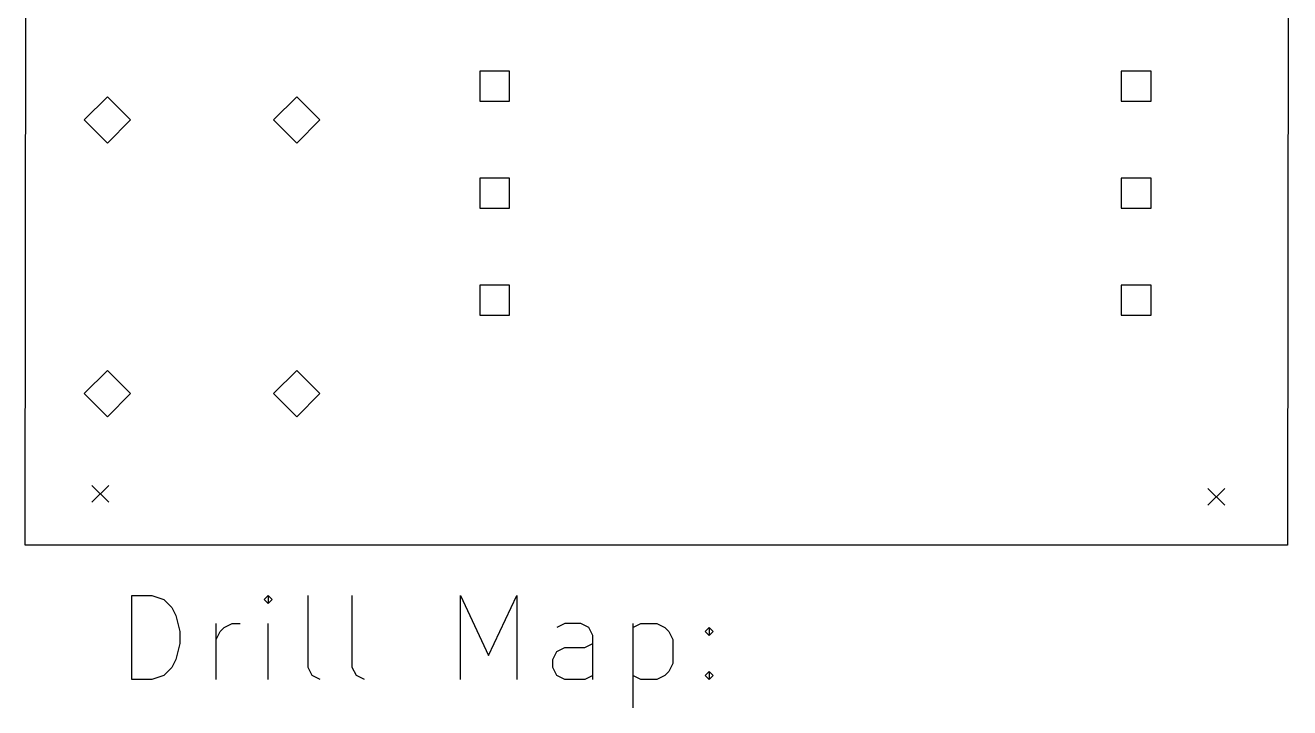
# Model space of a CAD drawing. Extents: x 89.9 to 142.2, y -162.2 to -88.1.
# Drawn here: x 92 to 122.04, y -142.06 to -125.85 of the extents above; entities that cross this region are included whole.
import ezdxf

# ---------------------------------------------------------------- set-up
doc = ezdxf.new("R2010")
doc.units = 0
doc.layers.add('BLACK', color=7, linetype='CONTINUOUS')

msp = doc.modelspace()

# ---------------------------------------------------------------- linework, layer by layer
at = {"layer": 'BLACK', "linetype": 'CONTINUOUS'}
for p, q in [((92, -138.2), (92.052, -88.12)), ((122.044, -88.12), (121.992, -138.2)), ((103.509, -126.946), (102.802, -126.946)), ((102.802, -126.946), (102.802, -127.654)), ((103.509, -127.654), (103.509, -126.946)), ((118.749, -126.946), (118.042, -126.946)), ((118.042, -126.946), (118.042, -127.654)), ((118.749, -127.654), (118.749, -126.946)), ((93.95, -127.55), (93.4, -128.1)), ((94.5, -128.1), (93.95, -127.55)), ((98.45, -127.55), (97.9, -128.1)), ((99, -128.1), (98.45, -127.55)), ((102.802, -127.654), (103.509, -127.654)), ((118.042, -127.654), (118.749, -127.654)), ((93.4, -128.1), (93.95, -128.65)), ((93.95, -128.65), (94.5, -128.1)), ((97.9, -128.1), (98.45, -128.65)), ((98.45, -128.65), (99, -128.1)), ((103.509, -129.486), (102.802, -129.486)), ((102.802, -129.486), (102.802, -130.194)), ((103.509, -130.194), (103.509, -129.486)), ((118.749, -129.486), (118.042, -129.486)), ((118.042, -129.486), (118.042, -130.194)), ((118.749, -130.194), (118.749, -129.486)), ((102.802, -130.194), (103.509, -130.194)), ((118.042, -130.194), (118.749, -130.194)), ((103.509, -132.026), (102.802, -132.026)), ((102.802, -132.026), (102.802, -132.734)), ((103.509, -132.734), (103.509, -132.026)), ((118.749, -132.026), (118.042, -132.026)), ((118.042, -132.026), (118.042, -132.734)), ((118.749, -132.734), (118.749, -132.026)), ((102.802, -132.734), (103.509, -132.734)), ((118.042, -132.734), (118.749, -132.734)), ((93.95, -134.05), (93.4, -134.6)), ((94.5, -134.6), (93.95, -134.05)), ((98.45, -134.05), (97.9, -134.6)), ((99, -134.6), (98.45, -134.05)), ((93.4, -134.6), (93.95, -135.15)), ((93.95, -135.15), (94.5, -134.6)), ((97.9, -134.6), (98.45, -135.15)), ((98.45, -135.15), (99, -134.6)), ((93.582, -136.78), (93.982, -137.18)), ((93.982, -136.78), (93.582, -137.18)), ((120.102, -136.85), (120.502, -137.25)), ((120.502, -136.85), (120.102, -137.25)), ((121.992, -138.2), (92, -138.2)), ((94.5328, -141.39), (94.5328, -139.39)), ((94.5328, -139.39), (95.009, -139.39)), ((95.009, -139.39), (95.2947, -139.485)), ((97.7709, -139.39), (97.6756, -139.485)), ((97.8661, -139.485), (97.7709, -139.39)), ((97.7709, -139.39), (97.7709, -139.58)), ((98.7232, -141.104), (98.7232, -139.39)), ((99.7709, -141.104), (99.7709, -139.39)), ((102.342, -141.39), (102.342, -139.39)), ((102.342, -139.39), (103.009, -140.818)), ((103.009, -140.818), (103.676, -139.39)), ((103.676, -139.39), (103.676, -141.39)), ((95.2947, -139.485), (95.4851, -139.676)), ((95.4851, -139.676), (95.5804, -139.866)), ((97.6756, -139.485), (97.7709, -139.58)), ((97.7709, -139.58), (97.8661, -139.485)), ((95.5804, -139.866), (95.6756, -140.247)), ((95.6756, -140.247), (95.6756, -140.533)), ((96.5328, -141.39), (96.5328, -140.057)), ((96.5328, -140.437), (96.628, -140.247)), ((96.628, -140.247), (96.7232, -140.152)), ((96.7232, -140.152), (96.9137, -140.057)), ((96.9137, -140.057), (97.1042, -140.057)), ((97.7709, -141.39), (97.7709, -140.057)), ((104.818, -140.057), (104.628, -140.152)), ((105.199, -140.057), (104.818, -140.057)), ((105.39, -140.152), (105.199, -140.057)), ((105.485, -140.342), (105.39, -140.152)), ((106.438, -140.057), (106.438, -142.057)), ((106.438, -140.152), (106.628, -140.057)), ((106.628, -140.057), (107.009, -140.057)), ((107.009, -140.057), (107.199, -140.152)), ((107.199, -140.152), (107.295, -140.247)), ((107.295, -140.247), (107.39, -140.437)), ((108.152, -140.247), (108.247, -140.152)), ((108.247, -140.342), (108.152, -140.247)), ((108.247, -140.152), (108.342, -140.247)), ((108.247, -140.152), (108.247, -140.342)), ((108.342, -140.247), (108.247, -140.342)), ((95.6756, -140.533), (95.5804, -140.914)), ((105.295, -140.628), (105.485, -140.533)), ((105.485, -141.39), (105.485, -140.342)), ((107.39, -140.437), (107.39, -141.009)), ((104.533, -140.914), (104.628, -140.723)), ((104.628, -140.723), (104.818, -140.628)), ((104.818, -140.628), (105.295, -140.628)), ((95.4851, -141.104), (95.2947, -141.295)), ((95.5804, -140.914), (95.4851, -141.104)), ((98.8185, -141.295), (98.7232, -141.104)), ((99.8661, -141.295), (99.7709, -141.104)), ((104.533, -141.104), (104.533, -140.914)), ((104.628, -141.295), (104.533, -141.104)), ((107.295, -141.199), (107.199, -141.295)), ((107.39, -141.009), (107.295, -141.199)), ((108.152, -141.295), (108.247, -141.199)), ((108.247, -141.199), (108.342, -141.295)), ((108.247, -141.199), (108.247, -141.39)), ((95.009, -141.39), (94.5328, -141.39)), ((95.2947, -141.295), (95.009, -141.39)), ((99.009, -141.39), (98.8185, -141.295)), ((100.057, -141.39), (99.8661, -141.295)), ((104.818, -141.39), (104.628, -141.295)), ((105.295, -141.39), (104.818, -141.39)), ((105.485, -141.295), (105.295, -141.39)), ((106.628, -141.39), (106.438, -141.295)), ((107.009, -141.39), (106.628, -141.39)), ((107.199, -141.295), (107.009, -141.39)), ((108.247, -141.39), (108.152, -141.295)), ((108.342, -141.295), (108.247, -141.39))]:
    msp.add_line(p, q, dxfattribs=at)

doc.saveas('drawing.dxf')
